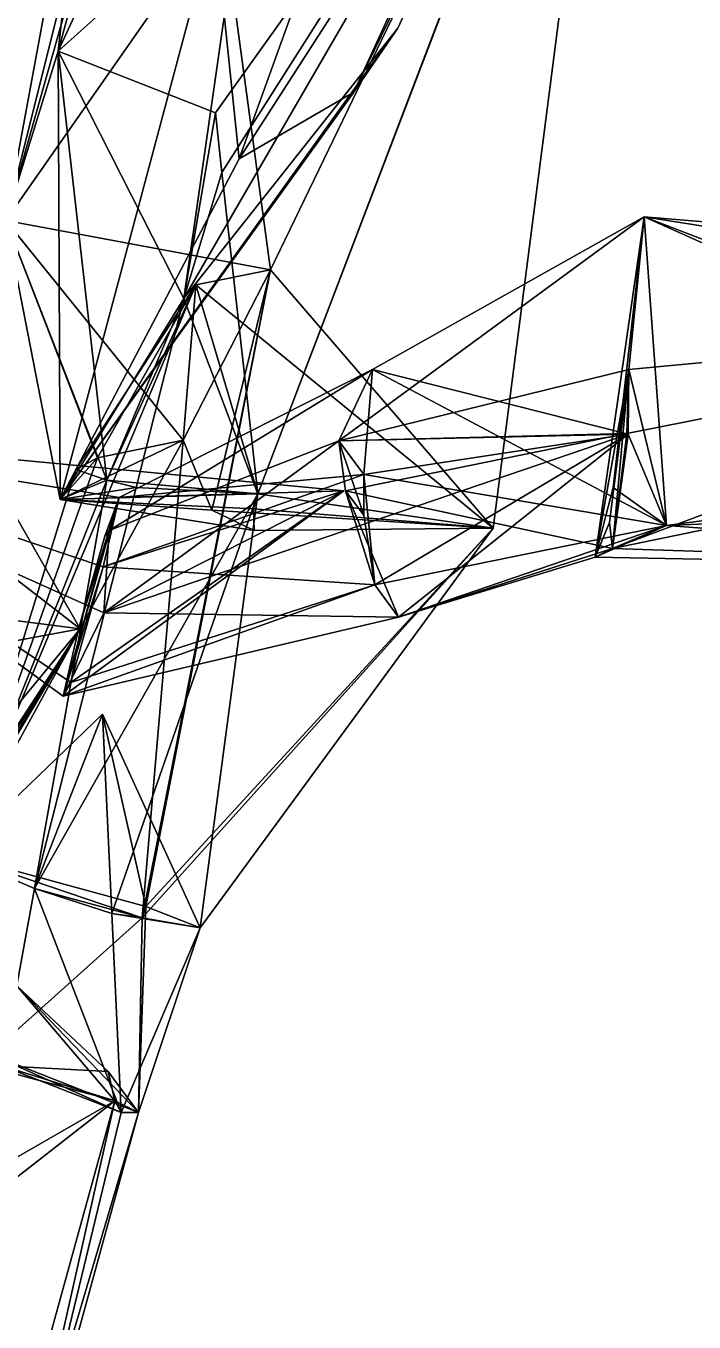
# Model space of a CAD drawing. Extents: x -14400 to 182464, y -26736 to 173792.
# Drawn here: x 8432 to 25617, y 1640 to 34955 of the extents above; entities that cross this region are included whole.
import ezdxf

# ---------------------------------------------------------------- set-up
doc = ezdxf.new("R2010")
doc.units = 0

msp = doc.modelspace()

# ---------------------------------------------------------------- linework, layer by layer
for points in [[(16896, 65888, 17728), (10064, 41600, 2928), (7920, 29952, 2128)], [(16896, 65888, 17728), (7920, 29952, 2128), (13280, 37632, 14576)], [(10064, 41600, 2928), (15264, 47280, -1984), (9264, 34304, 864)], [(15264, 47280, -1984), (12496, 27952, -1168), (9264, 34304, 864)], [(23664, 47216, -816), (13312, 32720, -1200), (9264, 34304, 864)], [(23664, 47216, -816), (9264, 34304, 864), (12400, 45824, 9344)], [(23696, 47248, -800), (12400, 45824, 9344), (14720, 28688, 24560)], [(15264, 47280, -1984), (23664, 47216, -816), (12496, 27952, -1168)], [(18000, 34896, -720), (12496, 27952, -1168), (23664, 47216, -816)], [(23664, 47216, -816), (13472, 31184, -1216), (13312, 32720, -1200)], [(14400, 22928, -752), (13472, 31184, -1216), (23664, 47216, -816)], [(23696, 47248, -800), (20448, 22048, 13136), (14400, 22928, -752)], [(23696, 47248, -800), (14400, 22928, -752), (23664, 47216, -816)], [(23696, 47248, -800), (14720, 28688, 24560), (20448, 22048, 13136)], [(21472, 43264, 5392), (16864, 33248, 5296), (23696, 47248, -800)], [(18000, 34896, -720), (23696, 47248, -800), (16864, 33248, 5296)], [(18000, 34896, -720), (23664, 47216, -816), (23696, 47248, -800)], [(14720, 28688, 24560), (12400, 45824, 9344), (7920, 29952, 2128)], [(12400, 45824, 9344), (9264, 34304, 864), (7920, 29952, 2128)], [(13280, 37632, 14576), (13920, 31536, 12576), (18304, 43696, 14832)], [(18304, 43696, 14832), (13920, 31536, 12576), (21472, 43264, 5392)], [(13920, 31536, 12576), (16864, 33248, 5296), (21472, 43264, 5392)], [(10064, 41600, 2928), (9264, 34304, 864), (7920, 29952, 2128)], [(-1792, 39760, 13696), (-400, 17568, 10800), (9824, 19456, 5520)], [(-1792, 39760, 13696), (9824, 19456, 5520), (4336, 23712, 1536)], [(13280, 37632, 14576), (7920, 29952, 2128), (9312, 22784, 848)], [(13280, 37632, 14576), (9312, 22784, 848), (13920, 31536, 12576)], [(9312, 22784, 848), (12496, 27952, -1168), (18000, 34896, -720)], [(9312, 22784, 848), (18000, 34896, -720), (16864, 33248, 5296)], [(7920, 29952, 2128), (9264, 34304, 864), (10512, 23280, -544)], [(7920, 29952, 2128), (9264, 34304, 864), (9312, 22784, 848)], [(9264, 34304, 864), (13312, 32720, -1200), (12496, 27952, -1168)], [(9264, 34304, 864), (12496, 27952, -1168), (10512, 23280, -544)], [(9312, 22784, 848), (9264, 34304, 864), (12496, 27952, -1168)], [(9312, 22784, 848), (16864, 33248, 5296), (13920, 31536, 12576)], [(13312, 32720, -1200), (13472, 31184, -1216), (12496, 27952, -1168)], [(14400, 22928, -752), (12496, 27952, -1168), (13472, 31184, -1216)], [(23936, 26128, 8256), (16480, 24288, 7088), (24336, 30048, 12896)], [(24336, 30048, 12896), (16480, 24288, 7088), (17344, 26128, 11536)], [(24912, 22112, 14080), (24336, 30048, 12896), (17344, 26128, 11536)], [(24336, 30048, 12896), (23936, 26128, 8256), (23072, 21296, 9472)], [(24336, 30048, 12896), (23072, 21296, 9472), (23536, 23088, 13488)], [(24336, 30048, 12896), (23536, 23088, 13488), (24912, 22112, 14080)], [(24912, 22112, 14080), (23936, 26128, 8256), (24336, 30048, 12896)], [(24336, 30048, 12896), (39744, 27616, 6528), (23936, 26128, 8256)], [(24336, 30048, 12896), (42960, 22864, 15120), (53792, 27600, 8032)], [(24336, 30048, 12896), (53792, 27600, 8032), (39744, 27616, 6528)], [(24336, 30048, 12896), (24912, 22112, 14080), (38128, 23872, 15072)], [(24336, 30048, 12896), (38128, 23872, 15072), (42960, 22864, 15120)], [(14720, 28688, 24560), (7920, 29952, 2128), (12480, 24304, 18592)], [(7920, 29952, 2128), (10512, 23280, -544), (9312, 22784, 848)], [(7920, 29952, 2128), (9312, 22784, 848), (10272, 23856, 7136)], [(7920, 29952, 2128), (10272, 23856, 7136), (12480, 24304, 18592)], [(14720, 28688, 24560), (12480, 24304, 18592), (11424, 12032, 18112)], [(14720, 28688, 24560), (11424, 12032, 18112), (11520, 12320, 18224)], [(20448, 22048, 13136), (14720, 28688, 24560), (11520, 12320, 18224)], [(12800, 28304, 17104), (12480, 24304, 18592), (14720, 28688, 24560)], [(14720, 28688, 24560), (12480, 24304, 18592), (13216, 22512, 17280)], [(20448, 22048, 13136), (12800, 28304, 17104), (14720, 28688, 24560)], [(14720, 28688, 24560), (13216, 22512, 17280), (20448, 22048, 13136)], [(12800, 28304, 17104), (10272, 23856, 7136), (6640, 13648, 880)], [(12800, 28304, 17104), (6640, 13648, 880), (12480, 24304, 18592)], [(12800, 28304, 17104), (10512, 23280, -544), (9712, 23552, 1344)], [(12800, 28304, 17104), (9712, 23552, 1344), (10272, 23856, 7136)], [(14400, 22928, -752), (10512, 23280, -544), (12800, 28304, 17104)], [(20448, 22048, 13136), (14400, 22928, -752), (12800, 28304, 17104)], [(10512, 23280, -544), (12496, 27952, -1168), (11264, 23088, -608)], [(14400, 22928, -752), (11264, 23088, -608), (12496, 27952, -1168)], [(39744, 27616, 6528), (40016, 24928, 6272), (23520, 21520, 6784)], [(39744, 27616, 6528), (23520, 21520, 6784), (23888, 24480, 7536)], [(39744, 27616, 6528), (23888, 24480, 7536), (23936, 26128, 8256)], [(17344, 26128, 11536), (16480, 24288, 7088), (10576, 21984, 5312)], [(17344, 26128, 11536), (10576, 21984, 5312), (10832, 22832, 8656)], [(17344, 26128, 11536), (10832, 22832, 8656), (17120, 23424, 10432)], [(17344, 26128, 11536), (23920, 24464, 7536), (16480, 24288, 7088)], [(23936, 26128, 8256), (23888, 24480, 7536), (16480, 24288, 7088)], [(17344, 26128, 11536), (16480, 24288, 7088), (17120, 23424, 10432)], [(17344, 26128, 11536), (17120, 23424, 10432), (23920, 24464, 7536)], [(24912, 22112, 14080), (17344, 26128, 11536), (17120, 23424, 10432)], [(23936, 26128, 8256), (23440, 22192, 7616), (23072, 21296, 9472)], [(23936, 26128, 8256), (23520, 21520, 6784), (23440, 22192, 7616)], [(23936, 26128, 8256), (23888, 24480, 7536), (23520, 21520, 6784)], [(23920, 24464, 7536), (23888, 24480, 7536), (23936, 26128, 8256)], [(24912, 22112, 14080), (23920, 24464, 7536), (23936, 26128, 8256)], [(40016, 24928, 6272), (40176, 20976, 9280), (23520, 21520, 6784)], [(-96, 24592, 32), (10832, 22832, 8656), (16608, 23008, 6672)], [(-96, 24592, 32), (16608, 23008, 6672), (10432, 19872, 3904)], [(-96, 24592, 32), (10432, 19872, 3904), (9392, 17728, 4848)], [(-96, 24592, 32), (9392, 17728, 4848), (9584, 18080, 5248)], [(-96, 24592, 32), (9584, 18080, 5248), (10416, 21056, 7744)], [(-96, 24592, 32), (10416, 21056, 7744), (10832, 22832, 8656)], [(23920, 24464, 7536), (18016, 19760, 6768), (10432, 19872, 3904)], [(23920, 24464, 7536), (10432, 19872, 3904), (16480, 24288, 7088)], [(16656, 23008, 6672), (16480, 24288, 7088), (23888, 24480, 7536)], [(23520, 21520, 6784), (16656, 23008, 6672), (23888, 24480, 7536)], [(17120, 23424, 10432), (17408, 20592, 8544), (23920, 24464, 7536)], [(23920, 24464, 7536), (17408, 20592, 8544), (18016, 19760, 6768)], [(23520, 21520, 6784), (23888, 24480, 7536), (23920, 24464, 7536)], [(24912, 22112, 14080), (23520, 21520, 6784), (23920, 24464, 7536)], [(12480, 24304, 18592), (6640, 13648, 880), (11424, 12032, 18112)], [(12480, 24304, 18592), (10272, 23856, 7136), (9312, 22784, 848)], [(12480, 24304, 18592), (9312, 22784, 848), (13216, 22512, 17280)], [(16480, 24288, 7088), (10432, 19872, 3904), (10576, 21984, 5312)], [(17120, 23424, 10432), (16480, 24288, 7088), (17120, 22384, 9488)], [(16656, 23008, 6672), (17120, 22384, 9488), (16480, 24288, 7088)], [(9824, 19456, 5520), (-3424, 21152, -6016), (4336, 23712, 1536)], [(10272, 23856, 7136), (9712, 23552, 1344), (6640, 13648, 880)], [(42960, 22864, 15120), (38128, 23872, 15072), (24912, 22112, 14080)], [(6640, 13648, 880), (9712, 23552, 1344), (10512, 23280, -544)], [(17120, 23424, 10432), (10832, 22832, 8656), (10416, 21056, 7744)], [(17120, 23424, 10432), (10416, 21056, 7744), (17408, 20592, 8544)], [(24912, 22112, 14080), (17120, 23424, 10432), (17408, 20592, 8544)], [(17120, 23424, 10432), (17120, 22384, 9488), (17408, 20592, 8544)], [(6640, 13648, 880), (10512, 23280, -544), (8656, 12784, -992)], [(8656, 12784, -992), (10512, 23280, -544), (11264, 23088, -608)], [(14400, 22928, -752), (8656, 12784, -992), (11264, 23088, -608)], [(10512, 23280, -544), (11264, 23088, -608), (9312, 22784, 848)], [(14400, 22928, -752), (9312, 22784, 848), (11264, 23088, -608)], [(16608, 23008, 6672), (9584, 18080, 5248), (9392, 17728, 4848)], [(16608, 23008, 6672), (9392, 17728, 4848), (10432, 19872, 3904)], [(16608, 23008, 6672), (10416, 21056, 7744), (9584, 18080, 5248)], [(10832, 22832, 8656), (10416, 21056, 7744), (16608, 23008, 6672)], [(14400, 22928, -752), (11264, 23088, -608), (10512, 23280, -544)], [(18016, 19760, 6768), (17408, 20592, 8544), (16656, 23008, 6672)], [(18016, 19760, 6768), (16656, 23008, 6672), (23520, 21520, 6784)], [(17408, 20592, 8544), (17120, 22384, 9488), (16656, 23008, 6672)], [(23072, 21296, 9472), (24912, 22112, 14080), (23536, 23088, 13488)], [(14400, 22928, -752), (10640, 12144, -768), (8656, 12784, -992)], [(14400, 22928, -752), (14288, 22544, 1488), (9312, 22784, 848)], [(13216, 22512, 17280), (9312, 22784, 848), (14304, 21984, 6752)], [(14304, 21984, 6752), (9312, 22784, 848), (14288, 22544, 1488)], [(10832, 22832, 8656), (9792, 19488, 5440), (9392, 17728, 4848)], [(10832, 22832, 8656), (9392, 17728, 4848), (10416, 21056, 7744)], [(10832, 22832, 8656), (10464, 21840, 7200), (9792, 19488, 5440)], [(10576, 21984, 5312), (10464, 21840, 7200), (10832, 22832, 8656)], [(12912, 11776, 544), (10640, 12144, -768), (14400, 22928, -752)], [(20448, 22048, 13136), (12912, 11776, 544), (14400, 22928, -752)], [(20448, 22048, 13136), (14288, 22544, 1488), (14400, 22928, -752)], [(42960, 22864, 15120), (24912, 22112, 14080), (40176, 20976, 9280)], [(20448, 22048, 13136), (13216, 22512, 17280), (14304, 21984, 6752)], [(20448, 22048, 13136), (14304, 21984, 6752), (14288, 22544, 1488)], [(20448, 22048, 13136), (11520, 12320, 18224), (11424, 12032, 18112)], [(20448, 22048, 13136), (11424, 12032, 18112), (12912, 11776, 544)], [(24912, 22112, 14080), (17408, 20592, 8544), (18016, 19760, 6768)], [(24912, 22112, 14080), (18016, 19760, 6768), (23072, 21296, 9472)], [(23072, 21296, 9472), (23440, 22192, 7616), (23520, 21520, 6784)], [(24912, 22112, 14080), (23072, 21296, 9472), (23520, 21520, 6784)], [(23072, 21296, 9472), (40176, 20976, 9280), (24912, 22112, 14080)], [(10576, 21984, 5312), (10432, 19872, 3904), (9392, 17728, 4848)], [(10576, 21984, 5312), (9392, 17728, 4848), (9792, 19488, 5440)], [(10576, 21984, 5312), (9792, 19488, 5440), (10464, 21840, 7200)], [(18016, 19760, 6768), (23520, 21520, 6784), (23072, 21296, 9472)], [(23072, 21296, 9472), (23520, 21520, 6784), (40176, 20976, 9280)], [(9824, 19456, 5520), (-1856, 5296, -3840), (-3424, 21152, -6016)], [(10416, 21056, 7744), (9392, 17728, 4848), (9584, 18080, 5248)], [(10416, 21056, 7744), (9584, 18080, 5248), (17408, 20592, 8544)], [(17408, 20592, 8544), (9584, 18080, 5248), (9392, 17728, 4848)], [(17408, 20592, 8544), (9392, 17728, 4848), (18016, 19760, 6768)], [(18016, 19760, 6768), (9392, 17728, 4848), (10432, 19872, 3904)], [(-400, 17568, 10800), (-6320, -7648, -688), (9824, 19456, 5520)], [(9824, 19456, 5520), (-6320, -7648, -688), (-6048, -6624, -1904)], [(9824, 19456, 5520), (-6048, -6624, -1904), (-5936, -5472, -3072)], [(9824, 19456, 5520), (-5936, -5472, -3072), (-5904, -4752, -3856)], [(9824, 19456, 5520), (-5904, -4752, -3856), (-1856, 5296, -3840)], [(10400, 17264, -816), (8656, 12784, -992), (6640, 13648, 880)], [(10400, 17264, -816), (6640, 13648, 880), (11520, 12320, 18224)], [(10400, 17264, -816), (10640, 12144, -768), (8656, 12784, -992)], [(10400, 17264, -816), (11520, 12320, 18224), (12912, 11776, 544)], [(10400, 17264, -816), (12912, 11776, 544), (10640, 12144, -768)], [(11520, 12320, 18224), (6640, 13648, 880), (11424, 12032, 18112)], [(8656, 12784, -992), (7824, 8224, -896), (6640, 13648, 880)], [(6640, 13648, 880), (7504, 8528, 1936), (11424, 12032, 18112)], [(11424, 12032, 18112), (6640, 13648, 880), (8656, 12784, -992)], [(8656, 12784, -992), (10880, 7024, -688), (7824, 8224, -896)], [(10640, 12144, -768), (10880, 7024, -688), (8656, 12784, -992)], [(11424, 12032, 18112), (8656, 12784, -992), (10640, 12144, -768)], [(11424, 12032, 18112), (7504, 8528, 1936), (11328, 7024, 352)], [(12912, 11776, 544), (10880, 7024, -688), (10640, 12144, -768)], [(12912, 11776, 544), (11424, 12032, 18112), (10640, 12144, -768)], [(11520, 12320, 18224), (11424, 12032, 18112), (11328, 7024, 352)], [(11520, 12320, 18224), (11328, 7024, 352), (12912, 11776, 544)], [(12912, 11776, 544), (11328, 7024, 352), (10880, 7024, -688)], [(8208, 10272, 15712), (1312, -26736, 21776), (10720, 7328, -800)], [(8208, 10272, 15712), (1312, -26736, 21776), (11328, 7024, 352)], [(8208, 10272, 15712), (10720, 7328, -800), (2352, 9584, 2912)], [(10544, 8080, 2896), (7824, 8224, -896), (8208, 10272, 15712)], [(10544, 8080, 2896), (8208, 10272, 15712), (11328, 7024, 352)], [(10720, 7328, -800), (-256, 1008, -784), (2352, 9584, 2912)], [(11328, 7024, 352), (7504, 8528, 1936), (10880, 7024, -688)], [(10880, 7024, -688), (7504, 8528, 1936), (7824, 8224, -896)], [(10720, 7328, -800), (7584, -6608, -912), (7824, 8224, -896)], [(10544, 8080, 2896), (10720, 7328, -800), (7824, 8224, -896)], [(10544, 8080, 2896), (11328, 7024, 352), (10720, 7328, -800)], [(10720, 7328, -800), (720, -464, -1216), (-256, 1008, -784)], [(10720, 7328, -800), (7584, -6608, -912), (720, -464, -1216)], [(1312, -26736, 21776), (7584, -6608, -912), (10720, 7328, -800)], [(11328, 7024, 352), (1312, -26736, 21776), (7584, -6608, -912)], [(10720, 7328, -800), (10880, 7024, -688), (7584, -6608, -912)], [(11328, 7024, 352), (7584, -6608, -912), (10880, 7024, -688)], [(11328, 7024, 352), (10880, 7024, -688), (10720, 7328, -800)]]:
    msp.add_3dface(points)

doc.saveas('drawing.dxf')
